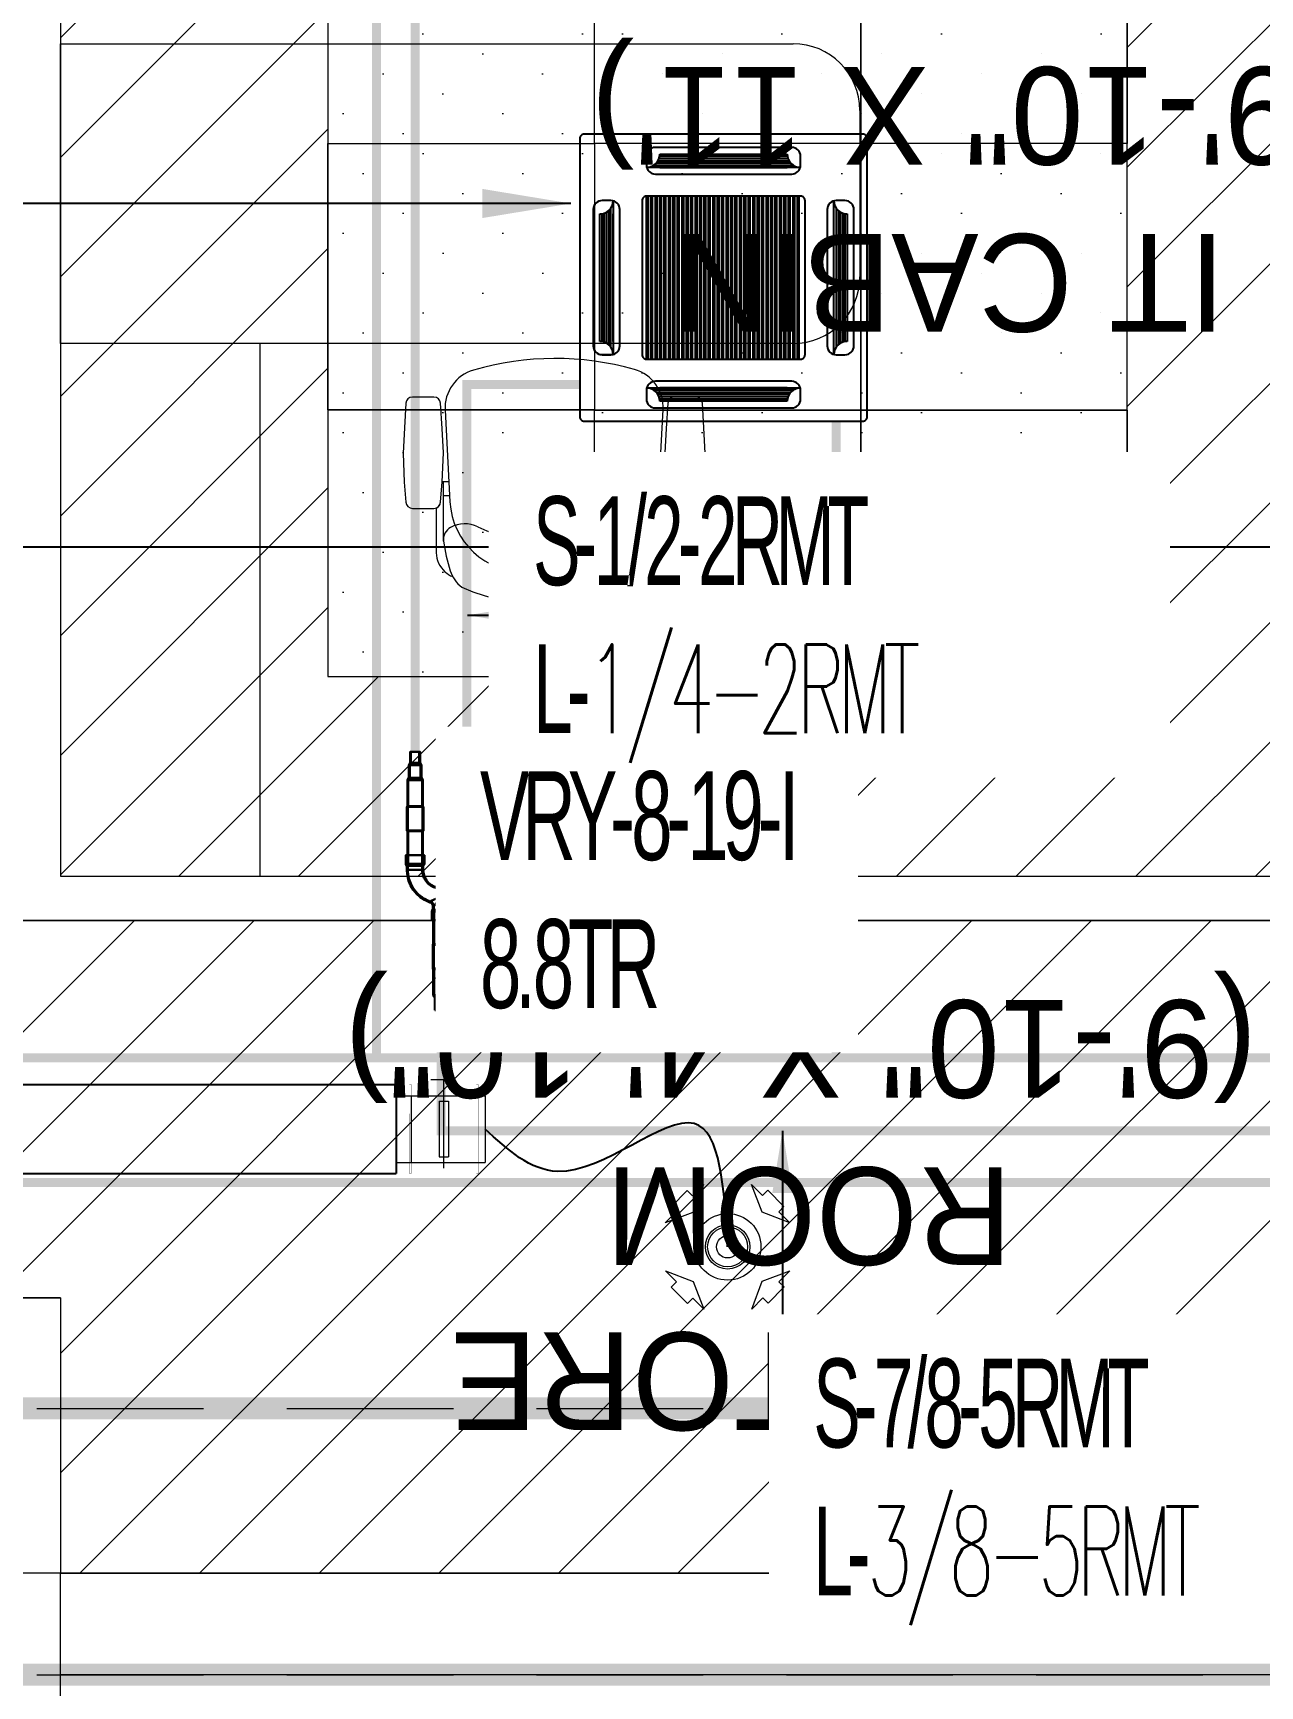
# Model space of a CAD drawing. Header units: millimetres. Extents: x -81374 to 485233, y -39075 to 157313.
# Drawn here: x 31586 to 34348, y 11680 to 15403 of the extents above; entities that cross this region are included whole.
import ezdxf
from ezdxf.enums import TextEntityAlignment as Align

# ---------------------------------------------------------------- set-up
doc = ezdxf.new("R2010")
doc.units = ezdxf.units.MM
doc.linetypes.add('CENTER', pattern=[2, 1.25, -0.25, 0.25, -0.25])
doc.linetypes.add('HIDDEN', pattern=[0.375, 0.25, -0.125])
for name, color, linetype in [('150 dia butterfly damper', 20, 'Continuous'), ('AC-RA-DIFFUSER', 6, 'Continuous'), ('ceilings', 253, 'Continuous'), ('CEN', 252, 'CENTER'), ('Hatch 01_UC', 7, 'Continuous'), ('M-HVAC ELLIPTICAL DUCT', 6, 'Continuous'), ('M-HVAC VRV PIPE', 152, 'Continuous'), ('M-HVAC-SUPPLY AIR DUCT', 4, 'Continuous'), ('M-HVAC-TEXT', 7, 'Continuous'), ('PCE-HVACTEXT', 7, 'Continuous')]:
    doc.layers.add(name, color=color, linetype=linetype)
doc.layers.add('ceiling', color=7, linetype='Continuous', lineweight=5, true_color=0x560d91)
for name, color, linetype, lineweight in [('DRAIN PIPE', 76, 'Continuous', 30), ('G-IMPT', 8, 'Continuous', 5), ('M HVAC EXHAUST DIFFUSER', 1, 'Continuous', 15), ('M HVAC FD', 4, 'Continuous', 9), ('M-HVAC-CONTROL DAMPERS', 210, 'Continuous', 15), ('P-PIPE-IDEN', 7, 'Continuous', 9), ('vrv text', 90, 'Continuous', 30)]:
    doc.layers.add(name, color=color, linetype=linetype, lineweight=lineweight)
doc.styles.add('Arial_2', font='arial.ttf', dxfattribs={"height": 75})
doc.styles.add('Herbalife_Third Floor - Furniture Layout - 210201$0$CG', font='GOTHIC.TTF')
doc.styles.add('HVAC TEXT', font='Romans.shx', dxfattribs={"width": 0.8, "height": 100})
doc.styles.add('romans', font='stylu.ttf', dxfattribs={"height": 125})
doc.styles.add('rs', font='romans.shx', dxfattribs={"width": 0.75})
doc.styles.get("Standard").update_dxf_attribs({"font": 'arial.ttf'})
doc.dimstyles.new('GLAZ ALU', dxfattribs={"dimscale": 100, "dimtxt": 2, "dimasz": 1.4, "dimexe": 0.8, "dimexo": 0.8, "dimgap": 0.75, "dimtad": 1, "dimdec": 0, "dimzin": 0, "dimdsep": 46, "dimtxsty": 'rs', "dimcen": 0.09, "dimclrd": 8, "dimclre": 8, "dimclrt": 2, "dimadec": 0, "dimazin": 0, "dimtfac": 1, "dimtdec": 0, "dimtmove": 0, "dimatfit": 3, "dimfxl": 1, "dimtolj": 1, "dimtzin": 0, "dimarcsym": 0})
doc.dimstyles.new('HVAC DIM', dxfattribs={"dimtxt": 100, "dimasz": 200, "dimexe": 50, "dimexo": 50, "dimgap": 50, "dimtad": 1, "dimtoh": 1, "dimdec": 0, "dimzin": 0, "dimdsep": 46, "dimtxsty": 'HVAC TEXT', "dimcen": 50, "dimclrd": 7, "dimclre": 7, "dimclrt": 7, "dimadec": 0, "dimazin": 0, "dimtfac": 1, "dimtdec": 0, "dimtofl": 0, "dimtmove": 0, "dimatfit": 3, "dimfxl": 1, "dimtolj": 1, "dimtzin": 0, "dimarcsym": 0})
pattern_1 = [(225, (86411.17, 39444.27), (134.70384, -134.70384), [])]

# ---------------------------------------------------------------- blocks, each defined once
blk = doc.blocks.new('ng')
at = {"layer": 'CEN', "color": 9, "linetype": 'HIDDEN', "lineweight": 0, "ltscale": 1500, "true_color": 0xc7c8ca}
for p, q in [((57629.3, 27739), (50089.7, 27739)), ((57629.3, 27139), (50089.7, 27139))]:
    blk.add_line(p, q, dxfattribs=at)
blk = doc.blocks.new('floor plan 1')
at = {"layer": 'G-IMPT', "color": 8, "ltscale": 500}
for p, q in [((26523.8, -49279.4), (26523.8, -50780.7)), ((26523.8, -50780.7), (23418.8, -50780.7)), ((23418.8, -51009.4), (26523.8, -51009.4)), ((26523.8, -51009.4), (30971.7, -51009.4)), ((26523.8, -51009.4), (30971.7, -51009.4)), ((26523.8, -51629.4), (26523.8, -51009.4)), ((26523.8, -51629.4), (26623.8, -51629.4)), ((26623.8, -52479.4), (23518.8, -52479.4)), ((26523.8, -52579.4), (23518.8, -52579.4)), ((26523.8, -52579.4), (26074.1, -52579.4)), ((26074.1, -52579.4), (26074.1, -53779.4)), ((26523.8, -55504.4), (26523.8, -52579.4)), ((26523.8, -53779.4), (26523.8, -52579.4)), ((25147.7, -53307.9), (25147.7, -53409.6)), ((25677.6, -53408.6), (25677.6, -53307.9)), ((25106.7, -53338.9), (25106.7, -53378.5)), ((25130.7, -53328.1), (25117.5, -53328.1)), ((25147.7, -53324.6), (25130.7, -53326.8)), ((25130.7, -53326.8), (25130.7, -53328.1)), ((25164.4, -53467.3), (25164.4, -53325.8)), ((25661, -53333.9), (25661, -53467.3)), ((25116.9, -53388.7), (25130.7, -53388.7)), ((25130.7, -53388.7), (25130.7, -53390.2)), ((25130.7, -53390.2), (25147.7, -53392.3)), ((25078, -53421.7), (25073.9, -53466.6)), ((25141.2, -53407.8), (25093, -53407.8)), ((25154, -53415), (25146.8, -53408.9)), ((25147.7, -53409.6), (25154, -53415)), ((25156.5, -53421.8), (25154, -53415)), ((25159.8, -53467.9), (25156.2, -53421.8)), ((25160.1, -53467.9), (25156.5, -53421.8)), ((25177.4, -53422.4), (25166.5, -53630.5)), ((25657.5, -53629.2), (25646.7, -53422.4)), ((25667.6, -53421.8), (25664, -53467.9)), ((25667.6, -53421.8), (25664, -53467.9)), ((25730.8, -53407.8), (25682.6, -53407.8)), ((25749.9, -53466.6), (25745.8, -53421.7)), ((25176.7, -53436.5), (25164.4, -53436.5)), ((25647.4, -53436.4), (25661, -53436.4)), ((25073.9, -53466.6), (25071.6, -53531.9)), ((25162.9, -53533), (25159.8, -53467.9)), ((25160.3, -53467.3), (25175.1, -53467.3)), ((25649, -53467.3), (25664.1, -53467.3)), ((25664, -53467.9), (25660.9, -53533)), ((25752.2, -53531.9), (25749.9, -53466.6)), ((25071.6, -53531.9), (25075.1, -53589.1)), ((25159.7, -53587.9), (25162.9, -53533)), ((25660.9, -53533), (25664, -53587.9)), ((25748.7, -53589.1), (25752.2, -53531.9)), ((25075.1, -53589.1), (25077.9, -53644.6)), ((25156.2, -53644.6), (25159.7, -53587.9)), ((25664, -53587.9), (25667.6, -53644.6)), ((25745.9, -53644.6), (25748.7, -53589.1)), ((25092.9, -53658.6), (25141.1, -53658.6)), ((25682.7, -53658.6), (25730.9, -53658.6)), ((24873.8, -53779.4), (26523.8, -53779.4)), ((26074.1, -53779.4), (26523.8, -53779.4)), ((26523.8, -53779.4), (26523.8, -54454.4)), ((24723.8, -54304.4), (24723.8, -53929.4)), ((26523.8, -54454.4), (24873.8, -54454.4))]:
    blk.add_line(p, q, dxfattribs=at)
at = {"layer": 'G-IMPT', "linetype": 'Continuous'}
blk.add_line((26523.8, -49479.4), (26523.8, -51009.4), dxfattribs=at)
at = {"layer": 'G-IMPT', "color": 8, "ltscale": 500}
for centre, radius, start, end in [((25412, -53706.9), 520, 66.4362, 113.2001), ((25252.7, -53291.2), 77.1, 126.1388, 161.8609), ((25572.7, -53291.2), 77.1, 18.1388, 52.2425), ((25208.4, -53310.1), 60.7, 132.1356, 177.9078), ((25519.5, -53378.6), 357.9, 161.8609, 172.8184), ((25208.4, -53310.1), 60.7, 112.5666, 132.1356), ((25343.2, -53431.1), 166, 89.9999, 176.996), ((25409.2, -53945.5), 683.6, 84.3983, 95.5393), ((25480.8, -53431.1), 166, 3.0037, 91.6874), ((25617, -53310.1), 60.7, 47.8642, 67.4332), ((25305.8, -53378.6), 357.9, 7.1814, 18.1388), ((25305.8, -53378.6), 357.9, 7.1814, 18.1388), ((25617, -53310.1), 60.7, 2.092, 47.8642), ((25227.3, -53325.3), 62.9, 156.2529, 180.4666), ((25227.3, -53325.3), 62.9, 156.2529, 180.4666), ((25117.5, -53338.9), 10.8, 89.9999, 179.9999), ((25195.2, -53337.8), 31, 172.8184, 241.61), ((25412.7, -53720.8), 393.5, 64.2118, 115.788), ((25630.2, -53337.8), 31, 298.3898, 7.1814), ((25116.9, -53378.5), 10.2, 179.9999, 269.9999), ((25212.3, -53306.1), 67, 241.61, 295.788), ((25613.1, -53306.1), 67, 244.2118, 298.3898), ((25093, -53422.9), 15.1, 89.9999, 175.3819), ((25141.2, -53422.8), 15.1, 3.9396, 89.9999), ((25682.6, -53422.8), 15.1, 89.9999, 176.0601), ((25682.6, -53422.8), 15.1, 109.1766, 176.0601), ((25730.8, -53422.9), 15.1, 4.6179, 89.9999), ((25092.6, -53643.9), 14.7, 182.9385, 271.293), ((25141.3, -53643.7), 14.9, 268.9348, 356.3959), ((25255.3, -53635.1), 88.9, 176.996, 254.2944), ((25568.7, -53633.8), 88.9, 286.1737, 3.0037), ((25682.5, -53643.7), 14.9, 183.6039, 271.0649), ((25731.2, -53643.9), 14.7, 268.7068, 357.0612), ((25409.8, -53085.8), 659.6, 254.2944, 286.1737), ((24873.8, -53929.4), 150, 90, 180), ((24873.8, -54304.4), 150, 180, 270)]:
    blk.add_arc(centre, radius, start, end, dxfattribs=at)
at = {"layer": 'CEN', "linetype": 'Continuous'}
blk.add_blockref('ng', (-28240.4, -78519.6), dxfattribs=at)
at = {"layer": 'G-IMPT', "color": 8, "ltscale": 500, "style": 'Herbalife_Third Floor - Furniture Layout - 210201$0$CG'}
for s, p in [('IT STORE', (24288.6, -51551.5)), ('ROOM', (24381, -51923.7)), ('(9\'-10" X 4\'-10")', (23829.4, -52300.1)), ('IT CABIN', (23900.8, -54025.9)), ('(9\'-10" X 11\')', (23640.8, -54402.2))]:
    blk.add_text(s, height=220, dxfattribs=at).set_placement(p)
at = {"layer": 'G-IMPT', "color": 8, "ltscale": 500}
for rotation, p in [(359.9992, (39680.6, -4989.6, 0)), (359.9992, (35886.7, -10139.3, 0)), (270.0008, (28873.3, -20643.5, 0)), (359.9992, (11975.3, -26935.4, 0)), (359.9992, (15267.6, -26935.4, 0)), (359.9992, (26686.3, -26987.7, 0)), (270.0008, (15861.1, -28615, 0)), (89.9992, (23697.8, -33300.6, 0)), (89.9992, (23597.9, -35337.7, 0)), (89.9992, (23597.9, -37388.3, 0)), (359.9992, (13750.4, -37781.5, 0)), (89.9992, (23697.8, -40746.8, 0)), (89.9992, (23597.8, -44302.5, 0)), (89.9992, (23597.8, -46399.1, 0)), (89.9992, (23697.8, -48339.8, 0)), (89.9992, (23697.8, -54280, 0)), (359.9992, (27418.1, -55702.4, 0)), (89.9992, (9671.9, -65856.5, 0)), (359.9992, (4684.1, -67403.4, 0)), (359.9992, (8737.2, -67403.4, 0))]:
    blk.add_attdef('PARTITIONTYPE', text='', height=200, rotation=rotation, dxfattribs=at).set_placement(p, align=Align.MIDDLE_CENTER)
blk = doc.blocks.new('GRID')
at = {"layer": 'ceilings', "lineweight": 5, "transparency": 33554597}
h = blk.add_hatch(dxfattribs=at)
h.set_pattern_fill('DOTS', color=8, scale=80, angle=45)
h.paths.add_polyline_path([(56229.9, 61282.6), (56229.9, 61882.6), (56829.9, 61882.6), (56829.9, 61282.6)])
at = {"layer": 'ceilings', "color": 8, "lineweight": 5}
blk.add_lwpolyline([(56229.9, 61282.6), (56229.9, 61882.6), (56829.9, 61882.6), (56829.9, 61282.6)], close=True, dxfattribs=at)
blk = doc.blocks.new('RAD 150')
at = {"layer": 'M HVAC EXHAUST DIFFUSER', "color": 3}
for points in [[(-25.7, 153.9), (25.7, 153.9), (25.7, 137.2), (60.9, 137.2), (0, 110), (-60.9, 137.2), (-25.7, 137.2)], [(-153.9, -25.7), (-153.9, 25.7), (-137.2, 25.7), (-137.2, 60.9), (-110, 0), (-137.2, -60.9), (-137.2, -25.7)], [(153.9, 25.7), (153.9, -25.7), (137.2, -25.7), (137.2, -60.9), (110, 0), (137.2, 60.9), (137.2, 25.7)], [(25.7, -153.9), (-25.7, -153.9), (-25.7, -137.2), (-60.9, -137.2), (0, -110), (60.9, -137.2), (25.7, -137.2)]]:
    blk.add_lwpolyline(points, close=True, dxfattribs=at)
for radius in [75, 50, 45, 25]:
    blk.add_circle((0, 0), radius, dxfattribs=at)
blk = doc.blocks.new('BD-200')
at = {"layer": 'M-HVAC-CONTROL DAMPERS', "color": 20}
for p, q in [((-50, -50), (100, -50)), ((-50, -250), (-50, -50)), ((100, -250), (100, -50)), ((-86, -142.6), (-86, -171.7)), ((112.8, -142.6), (-86, -142.6)), ((-37.8, -153.4), (-37.8, -131.9)), ((-37.8, -131.9), (87.8, -131.9)), ((87.8, -153.4), (87.8, -131.9)), ((-37.8, -153.4), (87.8, -153.4)), ((100, -215.6), (-50, -215.6))]:
    blk.add_line(p, q, dxfattribs=at)
at = {"layer": 'M-HVAC-CONTROL DAMPERS', "color": 20, "const_width": 0.49}
for points in [[(-74.5, -69.6), (-74.5, -64.7), (124.5, -64.7), (124.5, -69.6)], [(-74.6, -215.6), (-74.6, -220.5), (124.5, -220.6), (124.5, -215.7)]]:
    blk.add_lwpolyline(points, close=True, dxfattribs=at)
blk = doc.blocks.new('DCC - All Capacities')
at = {"color": 3}
for p, q in [((-147.5, 263.5), (147.5, 263.5)), ((-145.2, 268.5), (145.2, 268.5)), ((-143.9, 273.5), (143.9, 273.5)), ((-143.5, 278.5), (143.5, 278.5)), ((173.5, 248.5), (-173.5, 248.5)), ((-156.9, 253.5), (156.9, 253.5)), ((-151.1, 258.5), (151.1, 258.5)), ((-143.5, 248.5), (143.5, 248.5)), ((-258.5, -151.1), (-258.5, 151.1)), ((-253.5, -156.9), (-253.5, 156.9)), ((-248.5, 173.5), (-248.5, -173.5)), ((248.5, -173.5), (248.5, 173.5)), ((253.5, 156.9), (253.5, -156.9)), ((258.5, 151.1), (258.5, -151.1)), ((-278.5, -143.5), (-278.5, 143.5)), ((-273.5, -143.9), (-273.5, 143.9)), ((-268.5, -145.2), (-268.5, 145.2)), ((-263.5, -147.5), (-263.5, 147.5)), ((-248.5, -143.5), (-248.5, 143.5)), ((263.5, 147.5), (263.5, -147.5)), ((268.5, 145.2), (268.5, -145.2)), ((273.5, 143.9), (273.5, -143.9)), ((278.5, 143.5), (278.5, -143.5)), ((-248.5, -173.5), (-278.5, -173.5)), ((-173.5, -248.5), (173.5, -248.5)), ((156.9, -253.5), (-156.9, -253.5)), ((151.1, -258.5), (-151.1, -258.5)), ((143.5, -248.5), (-143.5, -248.5)), ((147.5, -263.5), (-147.5, -263.5)), ((145.2, -268.5), (-145.2, -268.5)), ((143.9, -273.5), (-143.9, -273.5)), ((143.5, -278.5), (-143.5, -278.5))]:
    blk.add_line(p, q, dxfattribs=at)
at = {"color": 6}
for points in [[(-313.5, -323.5), (313.5, -323.5, 0.414214), (323.5, -313.5), (323.5, 313.5, 0.414214), (313.5, 323.5), (-313.5, 323.5, 0.414214), (-323.5, 313.5), (-323.5, -313.5, 0.414214)], [(-173.5, 273.5), (-173.5, 253.5, 0.414214), (-153.5, 233.5), (153.5, 233.5, 0.414214), (173.5, 253.5), (173.5, 273.5, 0.414214), (153.5, 293.5), (-153.5, 293.5, 0.414214)], [(-273.5, -173.5), (-253.5, -173.5, 0.414214), (-233.5, -153.5), (-233.5, 153.5, 0.414214), (-253.5, 173.5), (-273.5, 173.5, 0.414214), (-293.5, 153.5), (-293.5, -153.5, 0.414214)], [(-173.5, -183.5), (173.5, -183.5, 0.414214), (183.5, -173.5), (183.5, 173.5, 0.414214), (173.5, 183.5), (-173.5, 183.5, 0.414214), (-183.5, 173.5), (-183.5, -173.5, 0.414214)], [(273.5, 173.5), (253.5, 173.5, 0.414214), (233.5, 153.5), (233.5, -153.5, 0.414214), (253.5, -173.5), (273.5, -173.5, 0.414214), (293.5, -153.5), (293.5, 153.5, 0.414214)], [(173.5, -273.5), (173.5, -253.5, 0.414214), (153.5, -233.5), (-153.5, -233.5, 0.414214), (-173.5, -253.5), (-173.5, -273.5, 0.414214), (-153.5, -293.5), (153.5, -293.5, 0.414214)]]:
    blk.add_lwpolyline(points, format="xyb", close=True, dxfattribs=at)
for points in [[(-170.5, -183.5), (-173.5, -183.5), (-173.5, 183.5), (-170.5, 183.5)], [(-160.5, -183.5), (-163.5, -183.5), (-163.5, 183.5), (-160.5, 183.5)], [(-150.5, -183.5), (-153.5, -183.5), (-153.5, 183.5), (-150.5, 183.5)], [(-140.5, -183.5), (-143.5, -183.5), (-143.5, 183.5), (-140.5, 183.5)], [(-130.5, -183.5), (-133.5, -183.5), (-133.5, 183.5), (-130.5, 183.5)], [(-120.5, -183.5), (-123.5, -183.5), (-123.5, 183.5), (-120.5, 183.5)], [(-110.5, -183.5), (-113.5, -183.5), (-113.5, 183.5), (-110.5, 183.5)], [(-100.5, -183.5), (-103.5, -183.5), (-103.5, 183.5), (-100.5, 183.5)], [(-90.5, -183.5), (-93.5, -183.5), (-93.5, 183.5), (-90.5, 183.5)], [(-80.5, -183.5), (-83.5, -183.5), (-83.5, 183.5), (-80.5, 183.5)], [(-70.5, -183.5), (-73.5, -183.5), (-73.5, 183.5), (-70.5, 183.5)], [(-60.5, -183.5), (-63.5, -183.5), (-63.5, 183.5), (-60.5, 183.5)], [(-50.5, -183.5), (-53.5, -183.5), (-53.5, 183.5), (-50.5, 183.5)], [(-40.5, -183.5), (-43.5, -183.5), (-43.5, 183.5), (-40.5, 183.5)], [(-30.5, -183.5), (-33.5, -183.5), (-33.5, 183.5), (-30.5, 183.5)], [(-20.5, -183.5), (-23.5, -183.5), (-23.5, 183.5), (-20.5, 183.5)], [(-10.5, -183.5), (-13.5, -183.5), (-13.5, 183.5), (-10.5, 183.5)], [(-0.5, -183.5), (-3.5, -183.5), (-3.5, 183.5), (-0.5, 183.5)], [(9.5, -183.5), (6.5, -183.5), (6.5, 183.5), (9.5, 183.5)], [(19.5, -183.5), (16.5, -183.5), (16.5, 183.5), (19.5, 183.5)], [(29.5, -183.5), (26.5, -183.5), (26.5, 183.5), (29.5, 183.5)], [(39.5, -183.5), (36.5, -183.5), (36.5, 183.5), (39.5, 183.5)], [(49.5, -183.5), (46.5, -183.5), (46.5, 183.5), (49.5, 183.5)], [(59.5, -183.5), (56.5, -183.5), (56.5, 183.5), (59.5, 183.5)], [(69.5, -183.5), (66.5, -183.5), (66.5, 183.5), (69.5, 183.5)], [(79.5, -183.5), (76.5, -183.5), (76.5, 183.5), (79.5, 183.5)], [(89.5, -183.5), (86.5, -183.5), (86.5, 183.5), (89.5, 183.5)], [(99.5, -183.5), (96.5, -183.5), (96.5, 183.5), (99.5, 183.5)], [(109.5, -183.5), (106.5, -183.5), (106.5, 183.5), (109.5, 183.5)], [(119.5, -183.5), (116.5, -183.5), (116.5, 183.5), (119.5, 183.5)], [(129.5, -183.5), (126.5, -183.5), (126.5, 183.5), (129.5, 183.5)], [(139.5, -183.5), (136.5, -183.5), (136.5, 183.5), (139.5, 183.5)], [(149.5, -183.5), (146.5, -183.5), (146.5, 183.5), (149.5, 183.5)], [(159.5, -183.5), (156.5, -183.5), (156.5, 183.5), (159.5, 183.5)], [(169.5, -183.5), (166.5, -183.5), (166.5, 183.5), (169.5, 183.5)]]:
    blk.add_lwpolyline(points, close=True, dxfattribs=at)
at = {"color": 3}
for centre, start, end in [((-173.5, 278.5), 270, 0), ((173.5, 278.5), 180, 270), ((-278.5, 173.5), 270, 0), ((278.5, 173.5), 180, 270), ((-278.5, -173.5), 0, 90), ((278.5, -173.5), 90, 180), ((-173.5, -278.5), 0, 90), ((173.5, -278.5), 90, 180)]:
    blk.add_arc(centre, 30, start, end, dxfattribs=at)
blk = doc.blocks.new('zw$4E06')
at = {"layer": 'vrv text'}
for points in [[(-121.1, 50.2), (-123.4, 50.2, 0.309599), (-218.4, -17.7), (-219.1, -19.5)], [(-121.1, 47.1), (-125.2, 47.1, 0.219765), (-200.2, 8.6), (-201.3, 7.2), (-202.6, 5.5), (-203.7, 4), (-204.8, 2.4, 0.042815), (-212.3, -11.4), (-213.2, -13.1), (-214, -14.9), (-214.7, -16.9), (-215.5, -18.7), (-216, -20.6), (-216.2, -21.1), (-216.5, -21.9), (-216.8, -22.4), (-217.1, -23), (-217.3, -23.6), (-218.4, -25.2), (-218.7, -25.5), (-219.1, -26.1), (-219.7, -26.5), (-220.2, -27), (-220.4, -27.4), (-221, -27.8), (-221.5, -28.3), (-222.1, -28.5), (-222.4, -28.9), (-223, -29.2), (-223.6, -29.4)], [(-121.1, 3.6), (-124.1, 3.6, 0.392074), (-177.9, -51.8), (-178.1, -53.3), (-177.9, -54.6, 0.393328), (-124.1, -110.1), (-121.1, -110.1)], [(-121.1, 0.5), (-122.6, 0.5), (-123.9, 0.4, 0.390764), (-175, -51.8), (-175, -54.6, 0.390298), (-123.9, -107), (-121.1, -107)], [(-231.4, -31.6), (-231.1, -31.8, 0.021844), (-210.1, -47.1), (-199.6, -53.3), (-205.4, -43)], [(-205.4, -63.6), (-199.6, -53.3), (-210, -59.8, 0.03043), (-231.1, -74.8), (-231.4, -75)], [(-121.1, -153.7), (-123.2, -153.7, -0.308139), (-215.5, -87.9), (-216, -86), (-216.2, -85.3), (-216.5, -84.9), (-216.8, -84.2), (-217.1, -83.6), (-217.3, -83.1), (-217.7, -82.6), (-218, -82), (-218.4, -81.6), (-218.7, -81.1), (-219.1, -80.5), (-219.7, -80.2), (-220.2, -79.8), (-220.4, -79.2), (-221, -78.7), (-221.5, -78.5), (-222.1, -78.1), (-222.4, -77.6, 0.112916), (-230.1, -75.2), (-230.7, -75), (-231.4, -75)], [(-121.1, -156.8), (-123.4, -156.8, -0.307918), (-218.4, -89), (-219.1, -87.1), (-219.1, -86.6), (-219.3, -86), (-219.7, -85.7), (-219.9, -85.1), (-220.2, -84.8), (-220.2, -84.2), (-220.6, -83.8), (-221, -83.5), (-221.2, -82.9), (-221.5, -82.7), (-221.9, -82.2), (-222.3, -81.8), (-222.6, -81.6), (-223, -81.3), (-223.3, -80.9), (-223.7, -80.7), (-224.3, -80.3), (-224.6, -80), (-225.2, -79.8), (-225.4, -79.6), (-225.9, -79.4), (-226.5, -79.2), (-226.8, -79), (-227.4, -78.7), (-228.5, -78.7), (-228.9, -78.5), (-229.4, -78.3), (-230.4, -78.3), (-230.9, -78.1), (-231.4, -78.1)]]:
    blk.add_lwpolyline(points, format="xyb", dxfattribs=at)
for points in [[(-121.7, 47.1), (-124.8, 50.2)], [(-76.5, 50.2), (-76.5, 53.3), (-103.7, 53.3), (-109, 50.2), (-121.1, 50.2)], [(-102.8, 50.2), (-108.1, 47.1), (-121.1, 47.1)], [(-112.1, 47.1), (-115.3, 50.2)], [(-104.8, 49.1), (-107, 51.3)], [(-102.8, 50.2), (-102.8, 39.7)], [(-76.5, 0.4), (-76.5, 50.2), (-102.8, 50.2), (-102.8, 0.4)], [(-102.6, 48.4), (-5, 48.4), (-2.6, 50), (0, 50)], [(-96.5, 50.2), (-99.6, 53.3)], [(-87.1, 50.2), (-90.3, 53.3)], [(-77.8, 50.2), (-80.9, 53.3)], [(-76.5, 50.2), (-76.5, 39.7)], [(151.5, 48.4), (72.8, 48.4), (70.2, 50), (-0.9, 50)], [(-206.3, -0.2), (-208.7, 2)], [(-202.4, 5.5), (-204.6, 7.7)], [(-198.3, 10.7), (-200.6, 13.1)], [(-193.9, 15.8), (-196, 17.8)], [(-189.2, 20.4), (-191.4, 22.8)], [(-184, 24.8), (-186.4, 27.2)], [(-178.9, 28.9), (-181.1, 31.2)], [(-173, 32.5), (-175.2, 34.8)], [(-167.1, 36), (-169.3, 38.2)], [(-160.7, 38.8), (-163.1, 41.3)], [(-153.9, 41.7), (-156.3, 43.9)], [(-146.7, 43.7), (-149.1, 46.3)], [(-139, 45.4), (-141.6, 48.1)], [(-130.5, 46.5), (-133.4, 49.4)], [(-130.5, -0.5), (-133.3, 2.2)], [(-122.1, 0.4), (-125, 3.5)], [(-121.1, 3.5), (-121.1, 47.1)], [(-121.1, 3.5), (-108.1, 3.5), (-102.8, 0.4), (-76.5, 0.4), (-76.5, -2.8), (-103.7, -2.8), (-109, 0.4), (-121.1, 0.4)], [(-112.7, 0.4), (-115.8, 3.5)], [(-108.1, 3.5), (-108.1, 47.1)], [(-100, -2.8), (-103.9, 0.9)], [(-103, 1.7), (-103, 48.5)], [(-102.8, 47.2), (-102.8, 0.2)], [(-102.8, 45.4), (-102.8, 2.7)], [(-102.6, 1.5), (-102.6, 48.4)], [(0.2, 47.2), (-1.8, 47.2), (-4.2, 45.9), (-102.6, 45.9)], [(-4.2, 45.9), (-4.2, 4.2), (-102.6, 4.2)], [(0, 0), (-2.6, 0), (-5, 1.5), (-102.6, 1.5)], [(-90.8, -2.8), (-93.9, 0.4)], [(-81.2, -2.8), (-84.4, 0.4)], [(-25.5, 45.9), (-33.3, 45.9)], [(-25.5, 4.2), (-33.3, 4.2)], [(-4.2, 4.2), (-1.8, 2.7)], [(-1.8, 47.2), (-1.8, 2.7), (0, 2.7)], [(69.7, 2.7), (-0.7, 2.7)], [(0, 47.2), (69.7, 47.2), (71.9, 45.9), (150.7, 45.9), (157.9, 41.6), (196.1, 41.6), (203.3, 37.7), (203.3, 12.7), (196.1, 8.5), (157.9, 8.5), (150.7, 4.2), (71.9, 4.2), (69.7, 2.7)], [(0, 0), (70.2, 0)], [(69.7, 47.2), (69.7, 2.7)], [(70.2, 0), (72.8, 1.5), (151.5, 1.5), (158.7, 5.7), (196.1, 5.7), (203.3, 9.9), (235.9, 9.9), (235.9, 40.3), (203.3, 40.3), (196.1, 44.3)], [(71.9, 45.9), (71.9, 4.2)], [(93.4, 45.9), (101.1, 45.9)], [(93.4, 4.2), (101.1, 4.2)], [(150.7, 45.9), (150.7, 4.2)], [(158.7, 44.3), (151.5, 48.4)], [(157.9, 41.6), (157.9, 8.5)], [(196.1, 44.3), (158.7, 44.3)], [(196.1, 41.6), (196.1, 8.5)], [(203.3, 37.7), (235.9, 37.7)], [(203.3, 12.7), (235.9, 12.7)], [(-500.2, -74.1), (-500.2, -32.3), (-507.4, -36.8), (-545.4, -36.8), (-545.4, -34)], [(-545.4, -34), (-507.9, -34)], [(-545.4, -36.8), (-545.4, -69.9)], [(-507.9, -34), (-500.8, -29.8)], [(-507.4, -36.8), (-507.4, -69.9)], [(-500.8, -29.8), (-422.1, -29.8)], [(-349.3, -31.1), (-419, -31.1), (-421.4, -32.3), (-500.2, -32.3)], [(-442.7, -32.3), (-450.4, -32.3)], [(-422.1, -29.8), (-419.5, -28.3)], [(-421.4, -32.3), (-421.4, -74.1), (-419, -75.6)], [(-419.5, -28.3), (-348.4, -28.3)], [(-419, -31.1), (-419, -75.6), (-348.5, -75.6)], [(-349.5, -31.1), (-347.5, -31.1), (-345.2, -32.3), (-246.7, -32.3)], [(-246.7, -29.8), (-344.3, -29.8), (-346.9, -28.3), (-349.3, -28.3)], [(-347.5, -31.1), (-347.5, -75.6), (-349.3, -75.6)], [(-345.2, -32.3), (-345.2, -74.1), (-246.7, -74.1)], [(-323.7, -32.3), (-316, -32.3)], [(-240.6, -28.5), (-246.2, -25.2), (-273.2, -25.2), (-273.2, -28.5), (-246.9, -28.5), (-241.6, -31.6)], [(-272.1, -28.5), (-273.2, -27.4)], [(-273.2, -28.5), (-273.2, -41)], [(-273.2, -78.1), (-273.2, -28.5)], [(-262.7, -28.5), (-265.8, -25.2)], [(-253.1, -28.5), (-256.4, -25.2)], [(-240.8, -31.6), (-247.1, -25.2)], [(-246.9, -75.6), (-246.9, -28.3), (-246.9, -75.6)], [(-246.9, -28.5), (-246.9, -41)], [(-246.9, -78.1), (-246.9, -28.5)], [(-246.7, -76.7), (-246.7, -29.8)], [(-246.7, -76.8), (-246.7, -29.8)], [(-241.6, -75), (-241.6, -31.6)], [(-241.6, -31.6), (-231.4, -31.6)], [(-240.6, -28.5), (-231.4, -28.5)], [(-231.3, -31.6), (-234.4, -28.5)], [(-231.4, -28.5), (-229.8, -28.5), (-229.4, -28.3), (-228.9, -28.3), (-228.5, -28.1), (-227.8, -27.9), (-227.4, -27.8), (-226.8, -27.6), (-226.5, -27.4), (-225.9, -27.4), (-225.4, -27), (-225.2, -26.8), (-224.6, -26.5), (-224.3, -26.3), (-223.7, -26.1), (-223, -25.4), (-222.6, -25.2), (-222.3, -24.6), (-221.9, -24.3), (-221.5, -24.1), (-221.2, -23.6), (-221, -23.2), (-220.6, -22.8), (-220.2, -22.3), (-220.2, -22.1), (-219.9, -21.5), (-219.7, -21.1), (-219.3, -20.6), (-219.1, -20), (-219.1, -19.7)], [(-228.9, -31.4), (-229.6, -31.6), (-231.4, -31.6)], [(-223.9, -29.6), (-226.1, -27.4)], [(-218.6, -25.4), (-221, -23.2)], [(-215.5, -19), (-218, -16.8)], [(-216, -21), (-216, -20.6)], [(-212.9, -12.5), (-215.1, -10.1)], [(-209.7, -6.3), (-211.9, -3.9)], [(-174.8, -50.4), (-177.6, -47.6)], [(-173.7, -42.1), (-176.3, -39.5)], [(-171.7, -34.8), (-174.1, -32.3)], [(-168.8, -28.3), (-171, -25.9)], [(-165.1, -22.4), (-167.5, -20.2)], [(-160.9, -17.3), (-163.3, -15.1)], [(-156.3, -12.7), (-158.3, -10.5)], [(-150.7, -8.5), (-153.1, -6.3)], [(-144.7, -5.1), (-147.1, -2.8)], [(-138.3, -2.4), (-140.6, 0)], [(-545.4, -69.9), (-507.4, -69.9), (-500.2, -74.1), (-421.4, -74.1)], [(-545.4, -72.6), (-545.4, -69.9)], [(-507.9, -72.6), (-545.4, -72.6)], [(-500.8, -76.8), (-507.9, -72.6)], [(-422.1, -76.8), (-500.8, -76.8)], [(-442.7, -74.1), (-450.4, -74.1)], [(-419.5, -78.1), (-422.1, -76.8)], [(-349.3, -78.1), (-419.5, -78.1)], [(-349.3, -78.1), (-346.9, -78.1)], [(-345.2, -74.1), (-347.5, -75.6)], [(-346.9, -78.1), (-344.3, -76.8)], [(-344.3, -76.8), (-246.7, -76.8)], [(-323.7, -74.1), (-316, -74.1)], [(-231.4, -75), (-241.6, -75), (-246.9, -78.1), (-273.2, -78.1), (-273.2, -81.4), (-246.2, -81.4), (-240.6, -78.1), (-231.4, -78.1)], [(-266.4, -81.4), (-269.3, -78.1)], [(-256.8, -81.4), (-259.9, -78.1)], [(-247.4, -81.4), (-250.6, -78.1)], [(-241, -78.5), (-243.2, -76.1)], [(-231.6, -78.1), (-235, -75)], [(-217.3, -83.3), (-223.3, -77.2)], [(-210, -99.8), (-216.5, -93.4)], [(-216, -86), (-216, -85.8)], [(-174.5, -60.1), (-177.9, -56.6)], [(-171.1, -73), (-176.1, -68)], [(-153.1, -100.4), (-168, -85.3)], [(-183.3, -136.2), (-204.1, -115.4)], [(-161.2, -148.9), (-167.7, -142.3)], [(-146.9, -153.5), (-151.5, -148.9)], [(-124.7, -110.1), (-127.9, -106.6)], [(-76.5, -107), (-76.5, -103.9), (-103.7, -103.9), (-109, -107), (-121.1, -107)], [(-121.1, -153.7), (-121.1, -110.1), (-108.1, -110.1), (-102.8, -107), (-76.5, -107)], [(-115.1, -110.1), (-118.2, -107)], [(-106.6, -109.2), (-109, -107)], [(-108.1, -153.7), (-108.1, -110.1)], [(-103, -108.1), (-5.3, -108.1), (-2.9, -106.4), (-0.4, -106.4)], [(-103, -155), (-103, -108.1)], [(-0.2, -109.4), (-2.2, -109.4), (-4.6, -110.5), (-103, -110.5)], [(-4.6, -110.5), (-4.6, -152.4), (-103, -152.4)], [(-102.8, -107), (-102.8, -118.2)], [(-102.8, -156.8), (-102.8, -107)], [(-102.8, -156.8), (-102.8, -109.9)], [(-99.4, -107), (-102.4, -103.9)], [(-90.1, -107), (-93.2, -103.9)], [(-80.5, -107), (-83.6, -103.9)], [(-76.5, -107), (-76.5, -118.2)], [(-76.5, -156.8), (-76.5, -107)], [(-26.1, -110.5), (-33.6, -110.5)], [(-2.2, -153.7), (-2.2, -109.4)], [(151.1, -108.1), (72.4, -108.1), (69.8, -106.4), (-1.3, -106.4)], [(-0.4, -109.4), (69.3, -109.4), (71.5, -110.5), (150.4, -110.5)], [(69.3, -109.4), (69.3, -153.7)], [(195.8, -148.2), (157.5, -148.2), (150.4, -152.4), (71.5, -152.4), (69.3, -153.7)], [(71.5, -110.5), (71.5, -152.4)], [(93, -110.5), (100.7, -110.5)], [(150.4, -110.5), (150.4, -152.4)], [(150.4, -110.5), (157.5, -114.9), (195.8, -114.9), (202.9, -118.9), (202.9, -143.9), (195.8, -148.2)], [(158.3, -112.1), (151.1, -108.1)], [(157.5, -114.9), (157.5, -148.2)], [(195.8, -112.1), (158.3, -112.1)], [(195.8, -112.1), (202.9, -116.2), (235.3, -116.2), (235.3, -146.5), (202.9, -146.5), (195.8, -150.7)], [(195.8, -114.9), (195.8, -148.2)], [(202.9, -118.9), (235.3, -118.9)], [(202.9, -143.9), (235.3, -143.9)], [(-135.3, -155.9), (-139, -152)], [(-124.8, -156.8), (-128.1, -153.3)], [(-109, -156.8), (-103.7, -159.9), (-76.5, -159.9), (-76.5, -156.8), (-102.8, -156.8), (-108.1, -153.7), (-121.1, -153.7)], [(-121.1, -156.8), (-109, -156.8)], [(-115.4, -156.8), (-118.4, -153.7)], [(-102.8, -159.9), (-109.2, -153.7)], [(-5.3, -155), (-103, -155)], [(-93.4, -159.9), (-96.5, -156.8)], [(-84, -159.9), (-87.1, -156.8)], [(-76.5, -158.1), (-77.8, -156.8)], [(-26.1, -152.4), (-33.6, -152.4)], [(-2.9, -156.5), (-5.3, -155)], [(-4.6, -152.4), (-2.2, -153.7), (-0.4, -153.7)], [(-0.4, -156.5), (-2.9, -156.5)], [(69.3, -153.7), (-1.1, -153.7)], [(-0.4, -156.5), (69.8, -156.5)], [(69.8, -156.5), (72.4, -155)], [(72.4, -155), (151.1, -155), (158.3, -150.7), (195.8, -150.7)], [(93, -152.4), (100.7, -152.4)]]:
    blk.add_lwpolyline(points, dxfattribs=at)
for points in [[(-223.6, -29.4), (-225.2, -30.8), (-226.7, -30.6), (-228.9, -31.4)], [(-205.4, -43), (-209.5, -36), (-212.2, -28.2), (-216, -21)], [(-216, -85.8), (-212.5, -78.4), (-209.1, -70.9), (-205.4, -63.6)]]:
    blk.add_open_spline(points, degree=3, dxfattribs=at)

msp = doc.modelspace()

# ---------------------------------------------------------------- hatches: boundary and pattern name
at = {"layer": 'Hatch 01_UC', "linetype": 'Continuous', "lineweight": 0, "transparency": 33554597}
h = msp.add_hatch(dxfattribs=at)
h.set_pattern_fill('ANSI31', color=8, scale=60, angle=180)
h.set_pattern_definition(pattern_1)
h.paths.add_polyline_path([(34652, 11934), (34652, 13404), (31547, 13404), (31547, 19823), (26940, 19823), (26940, 12466.5), (27274.1, 12466.5), (27274.1, 11934), (31547, 11934), (31547, 12554), (31647, 12554), (31647, 11934)])
h.paths.add_polyline_path([(31043.5, 19178.5), (27443.5, 19178.5), (27443.5, 12578.5), (31043.5, 12578.5)], flags=16)
h = msp.add_hatch(dxfattribs=at)
h.set_pattern_fill('ANSI31', color=8, scale=60, angle=180)
h.set_pattern_definition(pattern_1)
h.paths.add_polyline_path([(34652, 16805.2), (31647, 16805.2), (31647, 13504), (34652, 13504)])
h.paths.add_polyline_path([(34049.5, 16355.2), (32249.5, 16355.2), (32249.5, 13954), (34049.5, 13954)], flags=16)

# ---------------------------------------------------------------- linework, layer by layer
at = {"layer": 'ceiling', "color": 8, "linetype": 'Continuous'}
msp.add_lwpolyline([(34652, 11934), (34652, 13404), (31547, 13404), (31547, 19823), (26940, 19823), (26940, 12466.5), (27274.1, 12466.5), (27274.1, 11934), (31547, 11934), (31547, 12554), (31647, 12554), (31647, 11934), (34652, 11934)], dxfattribs=at)
for points in [[(34652, 16805.2), (31647, 16805.2), (31647, 13504), (34652, 13504)], [(34049.5, 16355.2), (32249.5, 16355.2), (32249.5, 13954), (34049.5, 13954)]]:
    msp.add_lwpolyline(points, close=True, dxfattribs=at)
at = {"layer": 'CEN', "color": 11, "linetype": 'HIDDEN', "lineweight": 0, "ltscale": 1500, "const_width": 50}
for points in [[(28781.8, 12305.3), (36321.5, 12305.3)], [(28781.8, 11705.3), (36321.5, 11705.3)]]:
    msp.add_lwpolyline(points, dxfattribs=at)
at = {"layer": 'DRAIN PIPE', "color": 76, "linetype": 'Continuous', "const_width": 20}
for points in [[(32359.1, 13094.6), (32359.1, 17984.4), (32503.8, 17984.4)], [(33394.1, 13094.6), (33394.1, 14528.6)], [(27062.8, 13094.6), (37352.5, 13094.6), (37352.5, 14150), (37496.3, 14150)]]:
    msp.add_lwpolyline(points, dxfattribs=at)
at = {"layer": 'M-HVAC VRV PIPE', "linetype": 'Continuous', "const_width": 20}
for points in [[(32562.5, 13783.3), (32562.5, 14611.4), (32816.8, 14611.4)], [(36366.4, 12930.2), (32504.4, 12930.2), (32504.4, 13201.9)]]:
    msp.add_lwpolyline(points, dxfattribs=at)
at = {"layer": 'M-HVAC VRV PIPE', "linetype": 'Continuous'}
msp.add_lwpolyline([(36366.9, 12813.7, 20, 20, 0), (29041.6, 12813.7, 20, 20, 0), (29041.6, 12981.8, 0, 0, 0)], format="xyseb", dxfattribs=at)
at = {"layer": 'M-HVAC-SUPPLY AIR DUCT', "linetype": 'Continuous'}
for p, q in [((31444.5, 13034.3), (32403.2, 13034.3)), ((32403.2, 13034.3), (32403.2, 12834.3)), ((31444.5, 12834.3), (32403.2, 12834.3))]:
    msp.add_line(p, q, dxfattribs=at)
msp.add_spline([(33149.5, 12669), (33074.3, 12946.7), (32766.5, 12838.9), (32603.2, 12934.3)], degree=3, dxfattribs=at)

# ---------------------------------------------------------------- block references
at = {"linetype": 'Continuous', "rotation": 180}
msp.add_blockref('floor plan 1', (58170.8, -39075.4), dxfattribs=at)
at = {"layer": '150 dia butterfly damper', "rotation": 269.9999999999999}
msp.add_blockref('BD-200', (32653.2, 12959.3), dxfattribs=at)
at = {"layer": 'AC-RA-DIFFUSER', "rotation": 360}
msp.add_blockref('DCC - All Capacities', (33140.3, 14852.1), dxfattribs=at)
msp.add_blockref('DCC - All Capacities', (33140.3, 14852.1), dxfattribs=at)
at = {"layer": 'ceilings', "xscale": -1}
for p, rotation in [((94132.1, 71983.9), 89.99999999999987), ((-28433.1, -41675.8), 269.9999999999999), ((-27833.1, -41675.8), 269.9999999999999), ((94132.1, 70783.9), 89.99999999999987)]:
    msp.add_blockref('GRID', p, dxfattribs=dict(at, rotation=rotation))
at = {"layer": 'ceilings'}
for p, rotation in [((-28433.1, 71983.9), 270), ((-27833.1, 71983.9), 270), ((94132.1, -41675.8), 89.99999999999999), ((-28433.1, 70783.9), 270), ((-27833.1, 70783.9), 270)]:
    msp.add_blockref('GRID', p, dxfattribs=dict(at, rotation=rotation))
at = {"layer": 'M HVAC FD', "linetype": 'Continuous', "xscale": 1.001068918707225, "yscale": 1.001068918707225, "zscale": 1.001068918707225, "rotation": 135.1241973127501}
msp.add_blockref('RAD 150', (33149.5, 12669), dxfattribs=at)
at = {"layer": 'vrv text', "xscale": 0.7447286262668819, "yscale": 0.7447286262668819, "zscale": 0.7447286262668819, "rotation": 89.99999999999999}
msp.add_blockref('zw$4E06', (32464.6, 13608.1), dxfattribs=at)

# ---------------------------------------------------------------- leaders
at = {"layer": 'M-HVAC ELLIPTICAL DUCT', "linetype": 'Continuous'}
for points in [[(32796.8, 15019.2), (23448.5, 15019.2)], [(37536.3, 14245.2), (26512.8, 14245.2)]]:
    msp.add_leader(points, dimstyle='HVAC DIM', dxfattribs=at)
at = {"layer": 'PCE-HVACTEXT', "ltscale": 0.25}
for points in [[(32564, 14091.7), (33605, 14091.7)], [(33273.1, 12930.2), (33273.1, 12149.3), (34236.7, 12149.3)]]:
    msp.add_leader(points, dimstyle='GLAZ ALU', override={"dimtad": 0, "dimclrd": 7, "dimclrt": 256, "dimfxl": 100, "dimfxlon": 1, "dimtfill": 1, "dimarcsym": 1}, dxfattribs=at)

# ---------------------------------------------------------------- next in the draw order: texts
at = {"layer": 'M-HVAC-TEXT', "insert": (33342.3, 11817.1), "char_height": 200, "width": 1334.442, "attachment_point": 7, "style": 'romans', "bg_fill": 2}
msp.add_mtext('\\pxql;{\\W0.6;\\T0.75;\\C150;S-7/8-5RMT\\P\\pt1;L-\\Fromans.shx|c1;3/8-5RMT}', dxfattribs=at)
at = {"layer": 'P-PIPE-IDEN', "insert": (32591.8, 13740.4), "char_height": 200, "width": 751.409, "attachment_point": 1, "style": 'Arial_2', "bg_fill": 2}
msp.add_mtext('{\\W0.6;\\T0.75;\\C1;VRY-8-19-I\\P8.8TR}', dxfattribs=at)

# ---------------------------------------------------------------- next in the draw order: linework, layer by layer
at = {"layer": 'M-HVAC VRV PIPE', "linetype": 'Continuous', "const_width": 20}
msp.add_lwpolyline([(32446, 13783.3), (32446, 17576.9), (32543.8, 17576.9)], dxfattribs=at)

# ---------------------------------------------------------------- next in the draw order: texts
at = {"layer": 'M-HVAC-TEXT', "insert": (32711.3, 13759.5), "char_height": 200, "width": 1334.442, "attachment_point": 7, "style": 'romans', "bg_fill": 2}
msp.add_mtext('\\pxql;{\\W0.6;\\T0.75;\\C150;S-1/2-2RMT\\P\\pt1;L-\\Fromans.shx|c1;1/4-2RMT}', dxfattribs=at)

doc.saveas('drawing.dxf')
